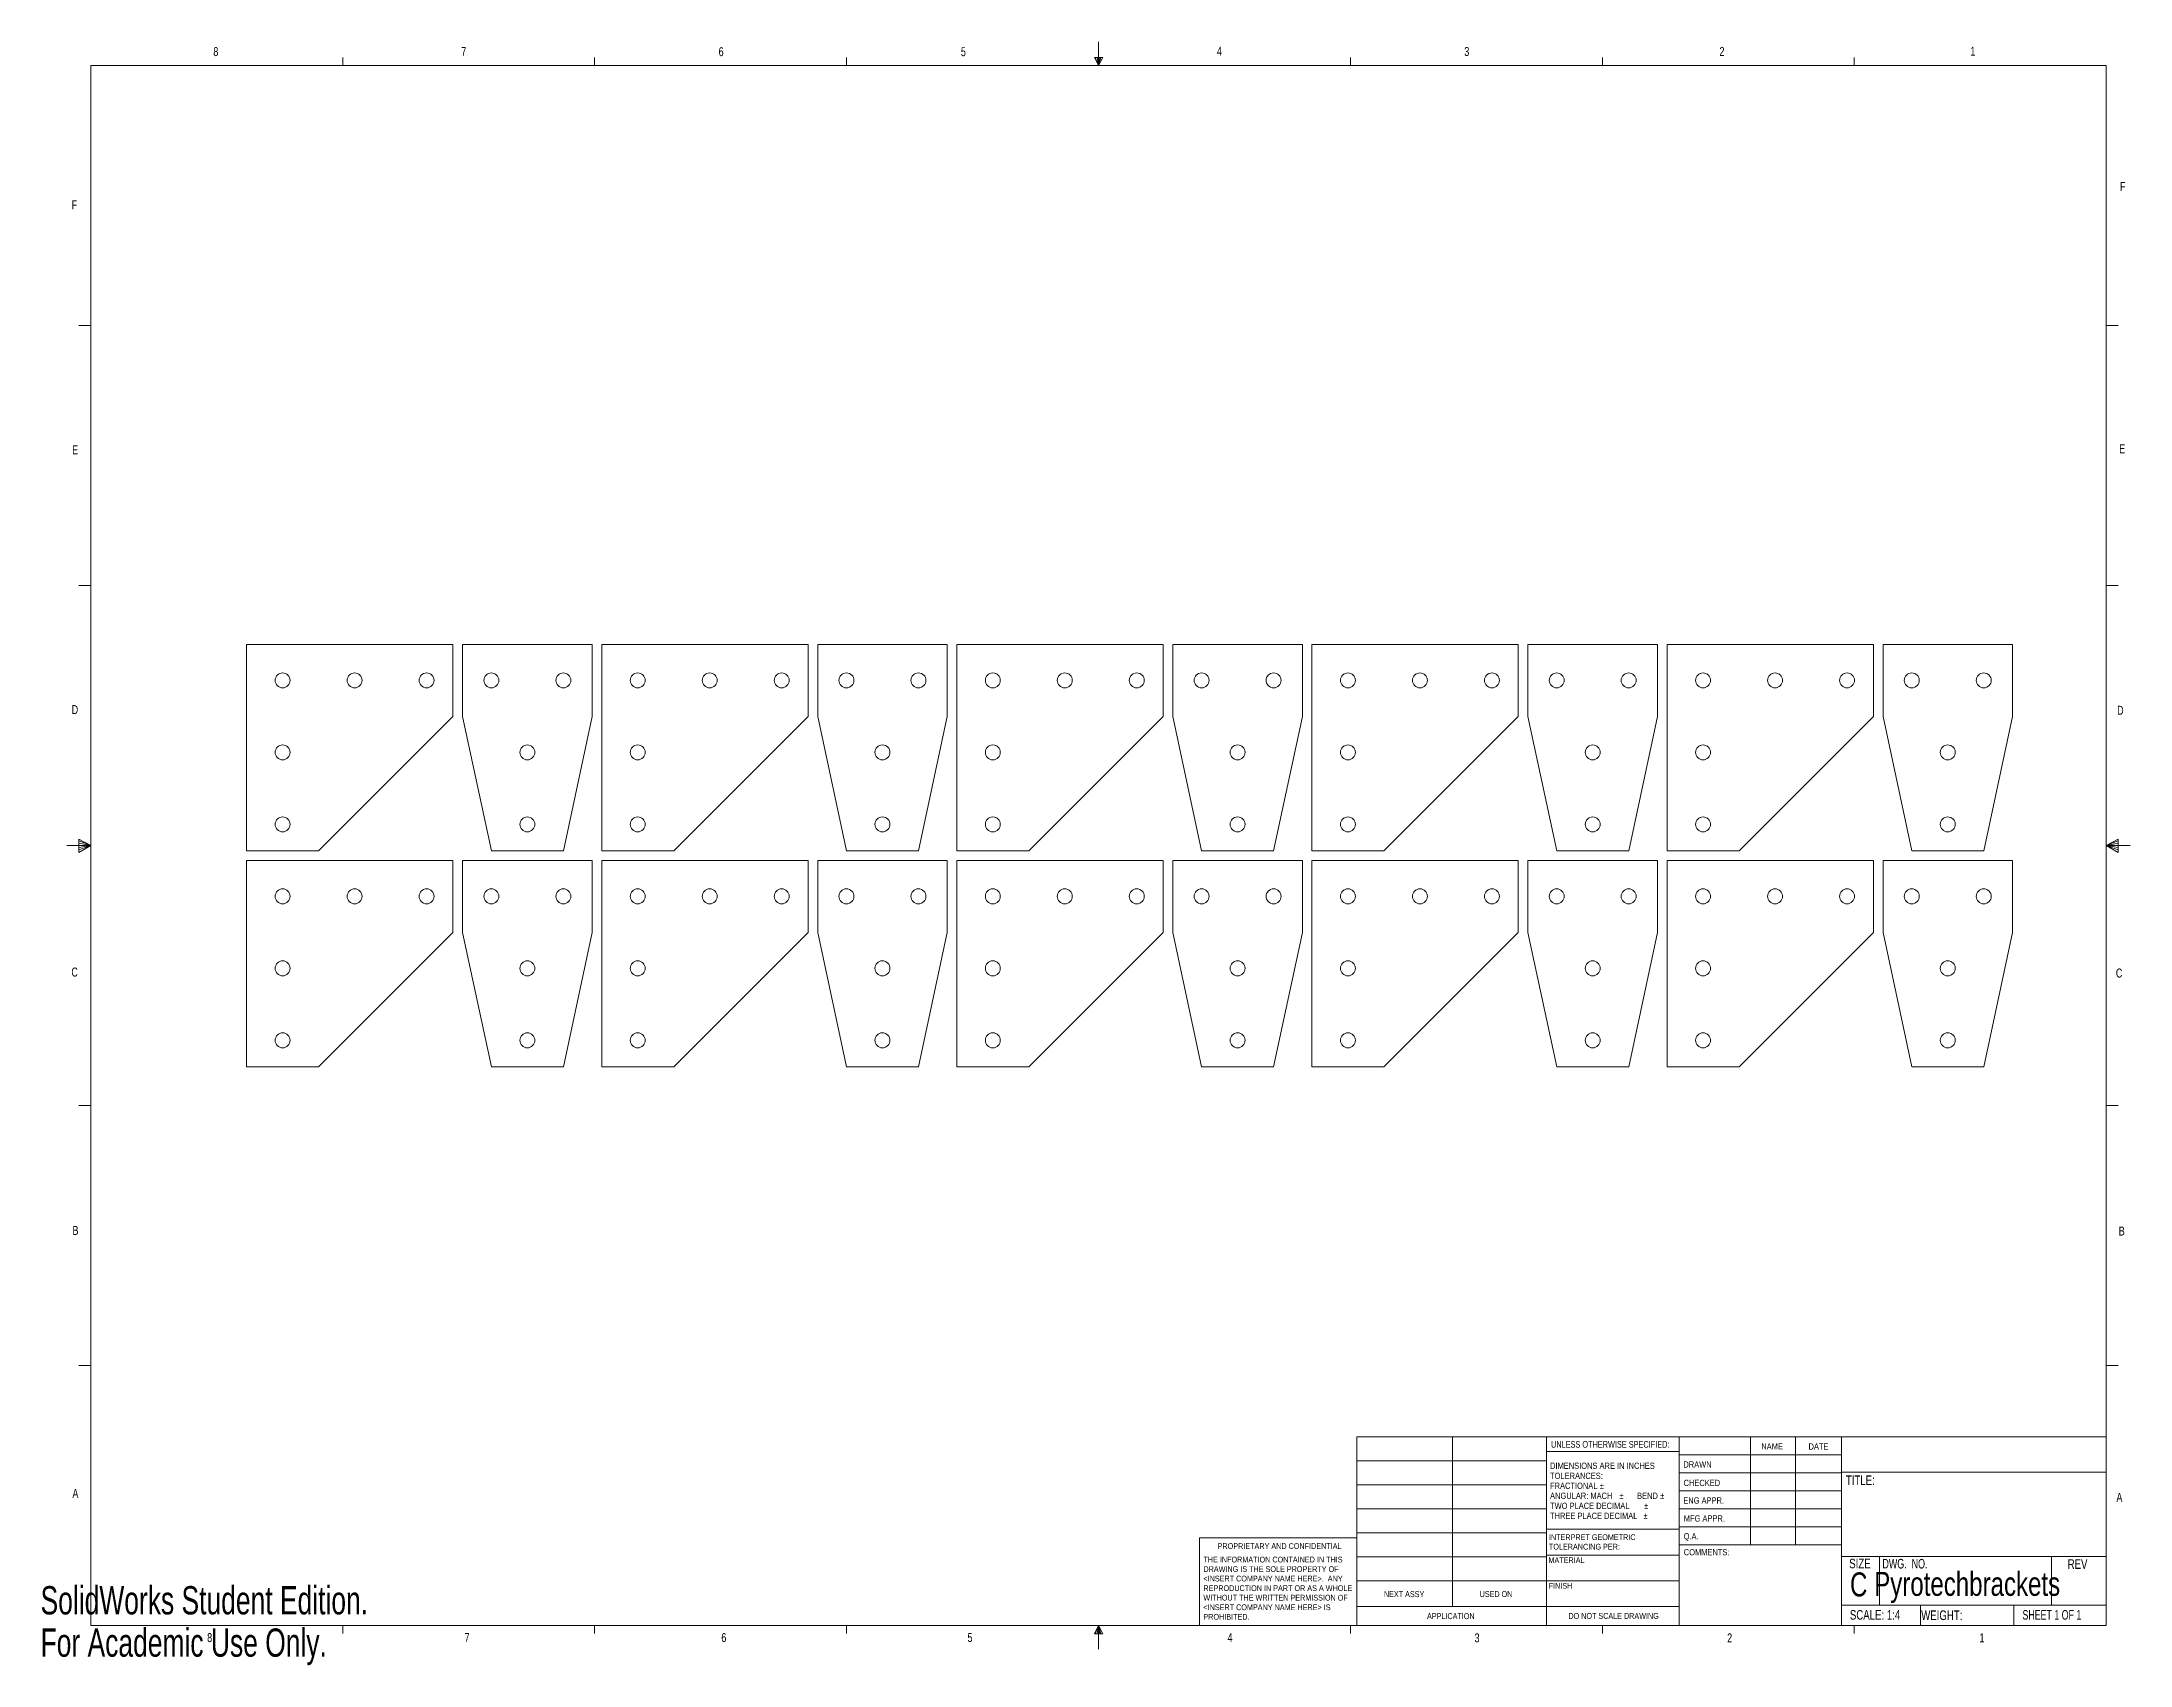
# Model space of a CAD drawing. Header units: inches. Extents: x 0 to 21.8, y 0 to 16.9.
import ezdxf

# ---------------------------------------------------------------- set-up
doc = ezdxf.new("R2010")
doc.units = ezdxf.units.IN
doc.header["$MEASUREMENT"] = 0
doc.styles.add('SLDTEXTSTYLE0', font='TXT', dxfattribs={"width": 0.75})
doc.styles.add('SLDTEXTSTYLE1', font='TXT', dxfattribs={"width": 0.6875})
doc.styles.add('SLDTEXTSTYLE2', font='TXT', dxfattribs={"width": 0.694444})
doc.styles.add('SLDTEXTSTYLE3', font='TXT', dxfattribs={"width": 0.7})

# ---------------------------------------------------------------- blocks, each defined once
blk = doc.blocks.new('SW_NOTE_0')
at = {"color": 0, "linetype": 'Continuous', "lineweight": 0, "char_height": 0.06, "attachment_point": 1, "style": 'SLDTEXTSTYLE0'}
for s, insert in [('INTERPRET GEOMETRIC', (0, 0.077)), ('TOLERANCING PER:', (0, -0.022))]:
    blk.add_mtext(s, dxfattribs=dict(at, insert=insert))
blk = doc.blocks.new('SW_NOTE_1')
at = {"color": 0, "linetype": 'Continuous', "lineweight": 0, "char_height": 0.065, "attachment_point": 1, "style": 'SLDTEXTSTYLE0'}
for s, insert in [('DIMENSIONS ARE IN INCHES', (0, 0.084)), ('TOLERANCES:', (0, -0.021)), ('FRACTIONAL', (0, -0.125)), ('%%p', (0.518, -0.125)), ('ANGULAR: MACH', (0, -0.229)), ('TWO PLACE DECIMAL', (0, -0.334)), ('%%p', (0.723, -0.229)), ('BEND', (0.907, -0.229)), ('%%p', (0.979, -0.334)), ('%%p', (1.148, -0.229)), ('THREE PLACE DECIMAL', (0, -0.438)), ('%%p', (0.974, -0.438))]:
    blk.add_mtext(s, dxfattribs=dict(at, insert=insert))
blk = doc.blocks.new('SW_NOTE_2')
at = {"color": 0, "linetype": 'Continuous', "lineweight": 0, "char_height": 0.06, "attachment_point": 1, "style": 'SLDTEXTSTYLE0'}
for s, insert in [('THE INFORMATION CONTAINED IN THIS', (0, 0.077)), ('<INSERT COMPANY NAME HERE>.  ANY', (0, -0.121)), ('DRAWING IS THE SOLE PROPERTY OF', (0, -0.022)), ('WITHOUT THE WRITTEN PERMISSION OF', (0, -0.32)), ('<INSERT COMPANY NAME HERE> IS', (0, -0.42)), ('REPRODUCTION IN PART OR AS A WHOLE', (0, -0.221)), ('PROHIBITED.', (0, -0.519))]:
    blk.add_mtext(s, dxfattribs=dict(at, insert=insert))

msp = doc.modelspace()

# ---------------------------------------------------------------- linework, layer by layer
at = {"color": 7, "linetype": 'Continuous', "lineweight": 0}
for p, q in [((11.023, 16.661), (11.023, 16.908)), ((0.523, 16.661), (21.523, 16.661)), ((0.523, 16.661), (0.523, 0.411)), ((3.148, 16.661), (3.148, 16.745)), ((5.773, 16.661), (5.773, 16.745)), ((8.398, 16.661), (8.398, 16.745)), ((10.981, 16.746), (11.067, 16.746)), ((11.023, 16.661), (10.981, 16.746)), ((11.023, 16.661), (10.989, 16.746)), ((11.023, 16.661), (11.009, 16.746)), ((11.023, 16.661), (11.036, 16.746)), ((11.023, 16.661), (11.046, 16.746)), ((11.023, 16.661), (11.067, 16.746)), ((13.648, 16.661), (13.648, 16.745)), ((16.273, 16.661), (16.273, 16.745)), ((18.898, 16.661), (18.898, 16.745)), ((21.523, 0.411), (21.523, 16.661)), ((0.523, 13.952), (0.398, 13.952)), ((21.523, 13.952), (21.648, 13.952)), ((0.523, 11.244), (0.398, 11.244)), ((21.523, 11.244), (21.648, 11.244)), ((0.523, 8.536), (0.273, 8.536)), ((0.399, 8.601), (0.399, 8.462)), ((0.523, 8.536), (0.399, 8.601)), ((0.399, 8.583), (0.523, 8.536)), ((0.399, 8.559), (0.523, 8.536)), ((0.399, 8.462), (0.523, 8.536)), ((0.399, 8.49), (0.523, 8.536)), ((0.399, 8.516), (0.523, 8.536)), ((21.523, 8.536), (21.647, 8.601)), ((21.647, 8.583), (21.523, 8.536)), ((21.647, 8.559), (21.523, 8.536)), ((21.647, 8.516), (21.523, 8.536)), ((21.647, 8.49), (21.523, 8.536)), ((21.647, 8.462), (21.523, 8.536)), ((21.523, 8.536), (21.773, 8.536)), ((21.647, 8.601), (21.647, 8.462)), ((0.523, 5.828), (0.398, 5.828)), ((21.523, 5.828), (21.648, 5.828)), ((0.523, 3.12), (0.398, 3.12)), ((21.523, 3.12), (21.648, 3.12)), ((13.714, 2.375), (21.523, 2.375)), ((13.714, 0.411), (13.714, 2.375)), ((14.712, 2.375), (14.712, 0.607)), ((15.691, 0.411), (15.691, 2.375)), ((17.073, 2.221), (15.691, 2.221)), ((17.073, 2.375), (17.073, 0.411)), ((17.073, 2.187), (18.764, 2.187)), ((17.817, 2.375), (17.817, 1.25)), ((18.285, 2.375), (18.285, 1.25)), ((18.764, 2.375), (18.764, 0.411)), ((13.714, 2.125), (15.691, 2.125)), ((17.073, 2), (18.764, 2)), ((18.764, 2.008), (21.523, 2.008)), ((13.714, 1.875), (15.691, 1.875)), ((17.073, 1.812), (18.764, 1.812)), ((13.714, 1.625), (15.691, 1.625)), ((18.764, 1.625), (17.073, 1.625)), ((12.077, 0.411), (12.077, 1.325)), ((13.714, 1.325), (12.077, 1.325)), ((13.714, 1.375), (15.691, 1.375)), ((15.691, 1.414), (17.073, 1.414)), ((18.764, 1.437), (17.073, 1.437)), ((13.714, 1.125), (15.691, 1.125)), ((15.691, 1.144), (17.073, 1.144)), ((18.764, 1.25), (17.073, 1.25)), ((18.764, 1.13), (21.523, 1.13)), ((19.16, 1.13), (19.16, 0.623)), ((20.951, 1.13), (20.951, 0.623)), ((13.714, 0.875), (15.691, 0.875)), ((15.691, 0.874), (17.073, 0.874)), ((13.714, 0.607), (17.073, 0.607)), ((18.764, 0.623), (21.523, 0.623)), ((19.587, 0.623), (19.587, 0.411)), ((20.559, 0.623), (20.559, 0.411)), ((21.523, 0.411), (0.523, 0.411)), ((3.148, 0.411), (3.148, 0.326)), ((5.773, 0.411), (5.773, 0.326)), ((8.398, 0.411), (8.398, 0.326)), ((11.023, 0.411), (10.981, 0.325)), ((10.981, 0.325), (11.067, 0.325)), ((11.023, 0.411), (10.989, 0.325)), ((11.023, 0.411), (11.009, 0.325)), ((11.023, 0.411), (11.023, 0.163)), ((11.023, 0.411), (11.067, 0.325)), ((11.023, 0.411), (11.046, 0.325)), ((11.023, 0.411), (11.036, 0.325)), ((13.648, 0.411), (13.648, 0.326)), ((16.273, 0.411), (16.273, 0.326)), ((18.898, 0.411), (18.898, 0.326))]:
    msp.add_line(p, q, dxfattribs=at)
at = {"color": 7, "linetype": 'Continuous', "lineweight": 15}
for p, q in [((2.147, 10.631), (4.297, 10.631)), ((2.147, 8.481), (2.147, 10.631)), ((4.297, 10.631), (4.297, 9.881)), ((4.397, 10.631), (5.747, 10.631)), ((4.397, 9.881), (4.397, 10.631)), ((5.747, 10.631), (5.747, 9.881)), ((5.847, 10.631), (7.997, 10.631)), ((5.847, 8.481), (5.847, 10.631)), ((7.997, 10.631), (7.997, 9.881)), ((8.097, 10.631), (9.447, 10.631)), ((8.097, 9.881), (8.097, 10.631)), ((9.447, 10.631), (9.447, 9.881)), ((9.547, 10.631), (11.697, 10.631)), ((9.547, 8.481), (9.547, 10.631)), ((11.697, 10.631), (11.697, 9.881)), ((11.797, 10.631), (13.147, 10.631)), ((11.797, 9.881), (11.797, 10.631)), ((13.147, 10.631), (13.147, 9.881)), ((13.247, 10.631), (15.397, 10.631)), ((13.247, 8.481), (13.247, 10.631)), ((15.397, 10.631), (15.397, 9.881)), ((15.497, 10.631), (16.847, 10.631)), ((15.497, 9.881), (15.497, 10.631)), ((16.847, 10.631), (16.847, 9.881)), ((16.947, 10.631), (19.097, 10.631)), ((16.947, 8.481), (16.947, 10.631)), ((19.097, 10.631), (19.097, 9.881)), ((19.197, 10.631), (20.547, 10.631)), ((19.197, 9.881), (19.197, 10.631)), ((20.547, 10.631), (20.547, 9.881)), ((4.297, 9.881), (2.897, 8.481)), ((4.697, 8.481), (4.397, 9.881)), ((5.747, 9.881), (5.447, 8.481)), ((7.997, 9.881), (6.597, 8.481)), ((8.397, 8.481), (8.097, 9.881)), ((9.447, 9.881), (9.147, 8.481)), ((11.697, 9.881), (10.297, 8.481)), ((12.097, 8.481), (11.797, 9.881)), ((13.147, 9.881), (12.847, 8.481)), ((15.397, 9.881), (13.997, 8.481)), ((15.797, 8.481), (15.497, 9.881)), ((16.847, 9.881), (16.547, 8.481)), ((19.097, 9.881), (17.697, 8.481)), ((19.497, 8.481), (19.197, 9.881)), ((20.547, 9.881), (20.247, 8.481)), ((2.897, 8.481), (2.147, 8.481)), ((2.147, 8.381), (4.297, 8.381)), ((2.147, 6.231), (2.147, 8.381)), ((4.297, 8.381), (4.297, 7.631)), ((4.397, 8.381), (5.747, 8.381)), ((4.397, 7.631), (4.397, 8.381)), ((5.447, 8.481), (4.697, 8.481)), ((5.747, 8.381), (5.747, 7.631)), ((6.597, 8.481), (5.847, 8.481)), ((5.847, 8.381), (7.997, 8.381)), ((5.847, 6.231), (5.847, 8.381)), ((7.997, 8.381), (7.997, 7.631)), ((8.097, 8.381), (9.447, 8.381)), ((8.097, 7.631), (8.097, 8.381)), ((9.147, 8.481), (8.397, 8.481)), ((9.447, 8.381), (9.447, 7.631)), ((10.297, 8.481), (9.547, 8.481)), ((9.547, 8.381), (11.697, 8.381)), ((9.547, 6.231), (9.547, 8.381)), ((11.697, 8.381), (11.697, 7.631)), ((11.797, 8.381), (13.147, 8.381)), ((11.797, 7.631), (11.797, 8.381)), ((12.847, 8.481), (12.097, 8.481)), ((13.147, 8.381), (13.147, 7.631)), ((13.997, 8.481), (13.247, 8.481)), ((13.247, 8.381), (15.397, 8.381)), ((13.247, 6.231), (13.247, 8.381)), ((15.397, 8.381), (15.397, 7.631)), ((15.497, 8.381), (16.847, 8.381)), ((15.497, 7.631), (15.497, 8.381)), ((16.547, 8.481), (15.797, 8.481)), ((16.847, 8.381), (16.847, 7.631)), ((17.697, 8.481), (16.947, 8.481)), ((16.947, 8.381), (19.097, 8.381)), ((16.947, 6.231), (16.947, 8.381)), ((19.097, 8.381), (19.097, 7.631)), ((19.197, 7.631), (19.197, 8.381)), ((19.197, 8.381), (20.547, 8.381)), ((20.247, 8.481), (19.497, 8.481)), ((20.547, 8.381), (20.547, 7.631)), ((4.297, 7.631), (2.897, 6.231)), ((4.697, 6.231), (4.397, 7.631)), ((5.747, 7.631), (5.447, 6.231)), ((7.997, 7.631), (6.597, 6.231)), ((8.397, 6.231), (8.097, 7.631)), ((9.447, 7.631), (9.147, 6.231)), ((11.697, 7.631), (10.297, 6.231)), ((12.097, 6.231), (11.797, 7.631)), ((13.147, 7.631), (12.847, 6.231)), ((15.397, 7.631), (13.997, 6.231)), ((15.797, 6.231), (15.497, 7.631)), ((16.847, 7.631), (16.547, 6.231)), ((19.097, 7.631), (17.697, 6.231)), ((19.497, 6.231), (19.197, 7.631)), ((20.547, 7.631), (20.247, 6.231)), ((2.897, 6.231), (2.147, 6.231)), ((5.447, 6.231), (4.697, 6.231)), ((6.597, 6.231), (5.847, 6.231)), ((9.147, 6.231), (8.397, 6.231)), ((10.297, 6.231), (9.547, 6.231)), ((12.847, 6.231), (12.097, 6.231)), ((13.997, 6.231), (13.247, 6.231)), ((16.547, 6.231), (15.797, 6.231)), ((17.697, 6.231), (16.947, 6.231)), ((20.247, 6.231), (19.497, 6.231))]:
    msp.add_line(p, q, dxfattribs=at)
for centre in [(2.522, 10.256), (3.272, 10.256), (4.022, 10.256), (4.697, 10.256), (5.447, 10.256), (6.222, 10.256), (6.972, 10.256), (7.722, 10.256), (8.397, 10.256), (9.147, 10.256), (9.922, 10.256), (10.672, 10.256), (11.422, 10.256), (12.097, 10.256), (12.847, 10.256), (13.622, 10.256), (14.372, 10.256), (15.122, 10.256), (15.797, 10.256), (16.547, 10.256), (17.322, 10.256), (18.072, 10.256), (18.822, 10.256), (19.497, 10.256), (20.247, 10.256), (2.522, 9.506), (5.072, 9.506), (6.222, 9.506), (8.772, 9.506), (9.922, 9.506), (12.472, 9.506), (13.622, 9.506), (16.172, 9.506), (17.322, 9.506), (19.872, 9.506), (2.522, 8.756), (5.072, 8.756), (6.222, 8.756), (8.772, 8.756), (9.922, 8.756), (12.472, 8.756), (13.622, 8.756), (16.172, 8.756), (17.322, 8.756), (19.872, 8.756), (2.522, 8.006), (3.272, 8.006), (4.022, 8.006), (4.697, 8.006), (5.447, 8.006), (6.222, 8.006), (6.972, 8.006), (7.722, 8.006), (8.397, 8.006), (9.147, 8.006), (9.922, 8.006), (10.672, 8.006), (11.422, 8.006), (12.097, 8.006), (12.847, 8.006), (13.622, 8.006), (14.372, 8.006), (15.122, 8.006), (15.797, 8.006), (16.547, 8.006), (17.322, 8.006), (18.072, 8.006), (18.822, 8.006), (19.497, 8.006), (20.247, 8.006), (2.522, 7.256), (5.072, 7.256), (6.222, 7.256), (8.772, 7.256), (9.922, 7.256), (12.472, 7.256), (13.622, 7.256), (16.172, 7.256), (17.322, 7.256), (19.872, 7.256), (2.522, 6.506), (5.072, 6.506), (6.222, 6.506), (8.772, 6.506), (9.922, 6.506), (12.472, 6.506), (13.622, 6.506), (16.172, 6.506), (17.322, 6.506), (19.872, 6.506)]:
    msp.add_circle(centre, 0.0781, dxfattribs=at)

# ---------------------------------------------------------------- block references
at = {"color": 7, "linetype": 'Continuous', "lineweight": 0}
for name, p in [('SW_NOTE_1', (15.728, 2.023)), ('SW_NOTE_0', (15.716, 1.283)), ('SW_NOTE_2', (12.116, 1.05))]:
    msp.add_blockref(name, p, dxfattribs=at)

# ---------------------------------------------------------------- texts
for s, insert, char_height, attachment_point, style in [('8', (1.8, 16.853), 0.0937, 1, 'SLDTEXTSTYLE0'), ('7', (4.383, 16.853), 0.0937, 1, 'SLDTEXTSTYLE0'), ('6', (7.065, 16.852), 0.0937, 1, 'SLDTEXTSTYLE0'), ('5', (9.589, 16.852), 0.0937, 1, 'SLDTEXTSTYLE0'), ('4', (12.257, 16.857), 0.0937, 1, 'SLDTEXTSTYLE0'), ('3', (14.834, 16.854), 0.0937, 1, 'SLDTEXTSTYLE0'), ('2', (17.493, 16.855), 0.0937, 1, 'SLDTEXTSTYLE0'), ('1', (20.107, 16.856), 0.0937, 1, 'SLDTEXTSTYLE0'), ('F', (0.324, 15.258), 0.0937, 1, 'SLDTEXTSTYLE0'), ('F', (21.666, 15.446), 0.0937, 1, 'SLDTEXTSTYLE0'), ('E', (0.329, 12.703), 0.0937, 1, 'SLDTEXTSTYLE0'), ('E', (21.657, 12.716), 0.0937, 1, 'SLDTEXTSTYLE0'), ('D', (0.324, 9.998), 0.0937, 1, 'SLDTEXTSTYLE0'), ('D', (21.636, 9.991), 0.0937, 1, 'SLDTEXTSTYLE0'), ('C', (0.321, 7.264), 0.0937, 1, 'SLDTEXTSTYLE0'), ('C', (21.623, 7.254), 0.0937, 1, 'SLDTEXTSTYLE0'), ('B', (0.332, 4.573), 0.0937, 1, 'SLDTEXTSTYLE0'), ('B', (21.653, 4.566), 0.0937, 1, 'SLDTEXTSTYLE0'), ('UNLESS OTHERWISE SPECIFIED:', (15.738, 2.332), 0.07, 1, 'SLDTEXTSTYLE0'), ('NAME', (17.929, 2.309), 0.065, 1, 'SLDTEXTSTYLE0'), ('DATE', (18.421, 2.307), 0.065, 1, 'SLDTEXTSTYLE0'), ('DRAWN', (17.117, 2.12), 0.065, 1, 'SLDTEXTSTYLE0'), ('TITLE:', (18.81, 1.973), 0.1, 1, 'SLDTEXTSTYLE0'), ('A', (0.332, 1.832), 0.0937, 1, 'SLDTEXTSTYLE0'), ('ENG APPR.', (17.116, 1.745), 0.065, 1, 'SLDTEXTSTYLE0'), ('CHECKED', (17.119, 1.928), 0.065, 1, 'SLDTEXTSTYLE0'), ('A', (21.629, 1.791), 0.0937, 1, 'SLDTEXTSTYLE0'), ('MFG APPR.', (17.121, 1.558), 0.065, 1, 'SLDTEXTSTYLE0'), ('Q.A.', (17.12, 1.372), 0.065, 1, 'SLDTEXTSTYLE0'), ('PROPRIETARY AND CONFIDENTIAL', (12.264, 1.268), 0.06, 1, 'SLDTEXTSTYLE0'), ('MATERIAL', (15.711, 1.121), 0.06, 1, 'SLDTEXTSTYLE0'), ('COMMENTS:', (17.121, 1.206), 0.065, 1, 'SLDTEXTSTYLE0'), ('SIZE', (18.845, 1.106), 0.1, 1, 'SLDTEXTSTYLE0'), ('DWG.  NO.', (19.191, 1.104), 0.1, 1, 'SLDTEXTSTYLE2'), ('REV', (21.121, 1.1), 0.1, 1, 'SLDTEXTSTYLE0'), ('C', (18.853, 0.963), 0.25, 1, 'SLDTEXTSTYLE0'), ('Pyrotechbrackets', (20.074, 0.969), 0.25, 2, 'SLDTEXTSTYLE0'), ('NEXT ASSY', (13.997, 0.768), 0.0625, 1, 'SLDTEXTSTYLE0'), ('USED ON', (14.994, 0.769), 0.0625, 1, 'SLDTEXTSTYLE0'), ('FINISH', (15.714, 0.853), 0.06, 1, 'SLDTEXTSTYLE0'), ('APPLICATION', (14.446, 0.539), 0.0625, 1, 'SLDTEXTSTYLE0'), ('DO NOT SCALE DRAWING', (16.39, 0.541), 0.0625, 2, 'SLDTEXTSTYLE0'), ('SCALE: 1:4', (18.852, 0.571), 0.1, 1, 'SLDTEXTSTYLE0'), ('WEIGHT:', (19.595, 0.567), 0.1, 1, 'SLDTEXTSTYLE0'), ('SHEET 1 OF 1', (20.65, 0.571), 0.1, 1, 'SLDTEXTSTYLE1'), ('8', (1.736, 0.331), 0.0937, 1, 'SLDTEXTSTYLE0'), ('7', (4.418, 0.332), 0.0937, 1, 'SLDTEXTSTYLE0'), ('6', (7.093, 0.331), 0.0937, 1, 'SLDTEXTSTYLE0'), ('5', (9.658, 0.332), 0.0937, 1, 'SLDTEXTSTYLE0'), ('4', (12.368, 0.332), 0.0937, 1, 'SLDTEXTSTYLE0'), ('3', (14.941, 0.328), 0.0937, 1, 'SLDTEXTSTYLE0'), ('2', (17.573, 0.328), 0.0937, 1, 'SLDTEXTSTYLE0'), ('1', (20.202, 0.328), 0.0937, 1, 'SLDTEXTSTYLE0')]:
    msp.add_mtext(s, dxfattribs=dict(at, insert=insert, char_height=char_height, attachment_point=attachment_point, style=style))
at = {"color": 7, "linetype": 'Continuous', "char_height": 0.2941, "attachment_point": 1, "style": 'SLDTEXTSTYLE3'}
for s, insert in [('SolidWorks Student Edition.', (0, 0.82)), ('For Academic Use Only.', (0, 0.379))]:
    msp.add_mtext(s, dxfattribs=dict(at, insert=insert))

doc.saveas('drawing.dxf')
